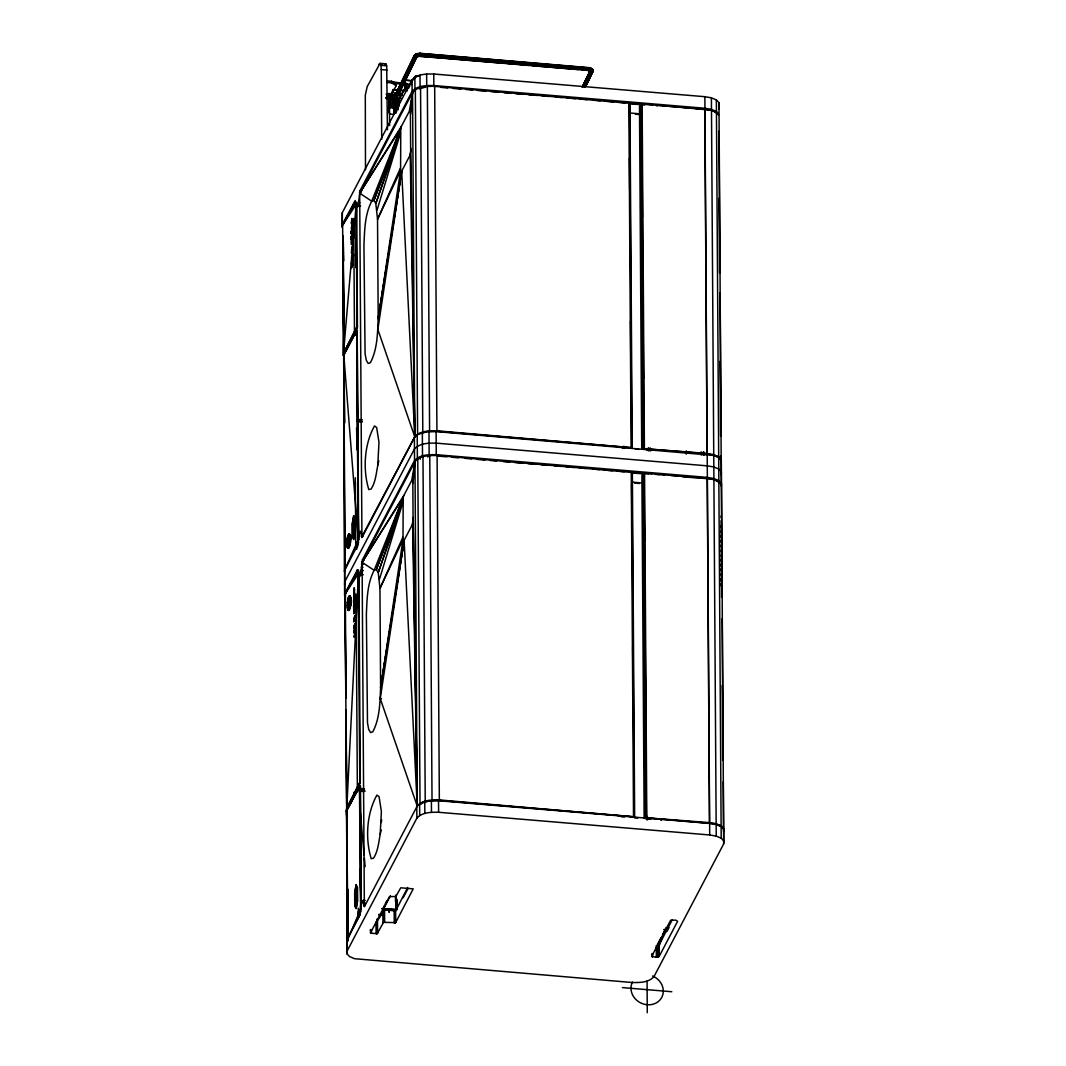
<?xml version="1.0" encoding="UTF-8"?>
<svg xmlns="http://www.w3.org/2000/svg" width="1066" height="1066" viewBox="0 0 1066 1066"><rect width="100%" height="100%" fill="white"/><g stroke="black" fill="none" stroke-linecap="round" stroke-linejoin="round"><path stroke-width="1.5" d="M351.247 232.281L351.514 234.347A4.051 0.786 -85.2 0 0 352.073 233.307L352.713 227.644L351.22 230.509L351.247 233.827L351.22 231.655M343.892 355.484L343.145 236.252L343.798 260.81M345.357 596.84L345.371 593.775L355.698 574.108M346.89 813.305L346.903 810.24L357.23 790.572M347.17 863.313L347.729 941.078L346.437 810.626L359.802 786.095L360.654 911.217L359.269 916.16L347.076 939.413L346.956 942.344L347.023 953.897L349.648 956.615L354.592 958.694L632.231 982.519C639.667 982.625 648.648 982.679 653.964 976.643L723.694 843.846L723.734 829.361L720.616 825.963L715.819 823.951M355.151 625.316L354.925 624.156L354.059 628.554L355.071 623.41L354.965 626.955L355.151 624.516M394.513 112.276L394.567 95.807L395.419 94.901M352.046 226.059L352.007 223.474L351.487 228.804L352.007 223.474L352.007 227.831L352.046 225.153M354.458 595.201L354.432 592.616L353.899 597.946L354.432 592.616L354.432 596.973L354.472 594.295M354.765 624.316L354.751 626.408L354.738 624.956M356.071 594.228L357.35 788.187L358.136 788.467L357.803 784.669M358.709 615.175L358.922 575.307L360.295 782.471L357.35 788.187M344.651 570.27L344.678 596.307L344.651 570.27L357.27 545.872L358.243 539.663L356.697 330.447L343.798 355.005L344.624 571.736L344.851 541.795M351.274 238.891L351.713 235.04L351.98 237.278C353.339 226.458 351.127 248.565 351.274 236.452L351.274 238.038M353.685 608.033L354.125 604.182L354.392 606.421C355.751 595.601 353.539 617.707 353.685 605.581L353.699 607.167M395.446 112.996L395.593 99.911L417.539 55.752M382.028 908.405L396.072 909.498L396.232 894.614M355.778 267.606L356.604 206.164L357.43 326.836L354.472 332.552L353.725 218.437M380.176 834.332L381.388 811.439L379.07 796.688L376.911 795.076C366.664 813.358 365.092 838.729 371.221 858.73L373.58 858.17C378.883 849.709 378.683 839.368 381.228 829.988M347.569 543.687L348.862 547.551L350.234 544.939L350.887 538.517L350.687 535.918L349.088 533.866L347.05 540.435L347.636 548.19L348.982 547.777L350.501 541.688M346.41 350.341L343.905 352.42L342.612 225.033L355.644 201.701L356.164 204.472L343.319 355.298L343.785 328.674M359.882 786.055L357.923 790.732L360.255 786.135L361.201 905.554L360.415 786.228L359.429 786.015L360.774 908.818L347.156 940.892L348.049 889.324M351.46 237.665L351.42 239.623L351.487 236.745M353.885 606.807L353.845 608.753L353.899 605.874M352.193 240.623L352.14 243.275L352.153 239.21L351.527 243.168L351.487 240.436C350.994 252.575 352.646 233.587 352.14 243.275L352.193 241.329M354.605 609.765L354.552 612.404L354.565 608.34L353.939 612.297L353.899 609.579C353.406 621.718 355.071 602.73 354.552 612.404L354.618 610.472M396.099 106.387L396.232 99.844L397.938 99.991L398.004 109.891M361.92 535.932L359.682 193.186L400.776 128.266L373.979 200.421L375.818 203.513L377.537 219.276L378.19 318.681C377.524 333.471 377.417 349.288 370.408 362.68L368.156 363.426L366.318 360.335L365.078 353.792L363.946 245.167C364.612 230.389 364.719 214.559 371.728 201.181L401.389 126.361L409.304 111.29L412.542 92.476C417.845 86.173 427.106 86.279 434.675 86.359L629.979 103.349M364.345 905.074L362.094 562.315L414.967 461.618L412.822 481.059L413.088 520.488L412.022 525.232L404.107 540.315L380.602 687.823L403.001 539.689L403.188 497.409L374.153 570.31C367.13 583.702 367.037 599.518 366.371 614.309L367.49 722.935L368.729 729.477L370.582 732.569L372.82 731.809C379.842 718.431 379.936 702.601 380.602 687.823L379.949 588.419L378.243 572.642L376.391 569.564L403.814 495.503L411.729 480.42L414.967 461.618C420.257 455.315 429.531 455.422 437.087 455.502L632.391 472.478M345.917 690.088L345.371 593.775L357.949 570.83L359.842 782.431L346.77 808.055L346.65 810.893L345.984 709.769M347.156 940.892L346.903 810.24L359.802 786.095L346.437 810.626L346.996 821.739M342.306 212.68L342.266 227.178L342.306 212.68L412.036 79.883C417.352 73.847 426.333 73.9 433.769 74.007L704.866 96.7L711.408 97.832L716.352 99.911L718.977 102.629L719.044 114.182L716.432 111.464L711.475 109.385L704.932 108.252L433.849 85.56C426.413 85.453 417.432 85.4 412.116 91.436L360.028 190.654L358.762 201.208L355.897 206.604L357.616 206.751L359.775 202.7M352.766 259.771C349.994 273.136 352.739 250.044 352.673 261.876C352.753 255.28 350.687 267.459 352.766 260.384M344.611 584.754L344.731 581.823L414.461 449.013C419.777 442.976 428.759 443.03 436.181 443.136L707.278 465.842L713.82 466.975L718.777 469.053L721.389 471.772L721.269 474.703M355.178 628.913C352.42 642.278 355.151 619.186 355.098 631.019C355.138 624.41 353.126 636.589 355.191 629.526M347.023 953.897L347.076 939.413M718.977 102.629L718.87 108.865M641.732 449.319L639.493 106.56L640.733 104.175L642.145 103.802L711.488 110.198L716.445 112.276L719.057 114.995L721.349 486.256M643.571 448.653L707.078 453.716L718.204 456.834L721.322 460.219L722.068 596.88M644.157 818.448L641.905 475.689L643.158 473.317L644.557 472.944L713.9 479.327L718.857 481.419L721.469 484.124L723.694 843.846M417.392 56.365L415.887 56.258L415.447 54.259L419.937 53.3L589.045 67.651L588.765 70.649L588.579 69.81L591.057 70.409L592.363 72.208L585.234 86.932M353.672 601.424L353.925 603.489A4.051 0.786 -85.2 0 0 354.485 602.45L355.138 596.787L353.632 599.638L353.672 602.97L353.645 600.784M347.569 540.302L346.836 543.94L346.916 543.154M347.09 545.286L347.636 548.19L349.715 541.795L349.088 533.866L348.515 544.1L347.396 546.218L346.983 545.246L348.569 545.379M348.982 547.777L348.076 545.859L349.168 538.85L348.462 535.772L347.902 536.185M348.289 547.498L349.661 544.886L350.687 535.918M348.609 610.458L347.423 602.343L347.463 608.939L348.609 610.458L350.901 603.782L350.088 595.881L348.729 596.534L347.356 602.517M349.395 609.872L348.489 607.94L349.501 595.961L350.874 598.972M351.127 603.902L348.689 609.592L349.968 609.126L351.127 603.902L351.087 597.999L349.994 596.747M358.229 544.38L357.163 330.487L356.324 330.353L357.31 330.58L354.378 335.137M346.064 710.023L346.77 808.055L344.904 594.162L357.443 571.203L358.469 573.601L346.77 808.055L359.842 782.431L359.668 783.483M361.294 569.87L362.906 570.483L360.041 575.88L358.309 575.747L361.187 570.35L362.44 559.783L414.527 460.565C419.844 454.529 428.825 454.582 436.26 454.689L707.358 477.395L713.9 478.527L718.857 480.606L721.469 483.324M386.052 98.099C393.061 102.296 394.047 91.13 386.465 94.008M377.058 210.055L400.176 134.116L375.818 203.513L400.336 131.105L373.979 200.421L371.728 201.181L359.682 193.186L412.542 92.476L410.41 111.917L410.663 151.359L409.597 156.102L401.682 171.173L378.19 318.681L400.589 170.547L400.776 128.266M721.189 540.142L721.202 542.288M721.242 547.125L721.229 544.979M721.269 551.961L721.256 549.803M721.296 556.798L721.282 554.64M721.336 561.635L720.869 559.344M721.362 566.459L720.896 564.18M721.402 571.296L720.936 569.004M721.429 576.146L720.962 573.854M720.883 580.93L721.669 580.024L720.989 578.678M721.322 586.127L720.856 583.835M389.356 106.413L390.076 99.311L388.61 108.732M377.764 465.189L378.976 442.297L376.658 427.546L374.499 425.934C364.239 444.216 362.68 469.6 368.809 489.587L371.155 489.028C376.471 480.566 376.258 470.226 378.816 460.845M410.597 114.289L412.542 92.476L414.794 436.9L361.934 537.597M418.178 54.006C416.953 52.101 417.339 58.15 419.644 56.285L588.925 70.489M413.008 483.418L414.967 461.618L417.219 806.029L364.359 906.74M393.954 112.316L393.7 95.74L395.406 94.101L392.541 97.366L392.608 107.893M348.809 605.341L347.223 605.208L347.783 606.128M397.938 99.991L404.853 89.371L404.96 80.057L411.529 80.616M347.609 539.263C350.807 535.852 345.291 553.294 348.129 536.758L347.023 540.262M410.41 111.917L412.542 92.476M412.822 481.059L414.967 461.618M378.19 318.681L401.682 171.173L377.844 329.461L414.794 436.9C420.097 430.597 429.358 430.704 436.927 430.784L632.231 447.76L629.939 103.029M632.365 472.171L634.656 816.902L439.339 799.926C431.783 799.846 422.509 799.727 417.219 806.029L380.256 698.603L404.107 540.315L380.602 687.823M347.556 536.784L346.943 540.435L348.529 540.569M357.27 545.872L358.243 539.663L356.844 330.54L343.425 355.764M357.443 545.206C357.083 541.555 360.561 521.607 361.694 537.131L414.381 437.46C419.698 431.424 428.679 431.477 436.114 431.583L713.74 455.422L718.697 457.501L718.857 480.606M354.991 335.19L357.163 330.487L358.709 539.702L356.857 547.031M350.248 604.942L350.221 600.291M359.868 914.348L360.535 905.607L363.346 900.25L365.185 900.464M347.743 938.013L359.815 915.014L360.774 908.818M721.176 517.73L721.162 515.864M343.319 355.298L342.972 236.186L343.905 352.42L356.963 326.796L356.164 204.472L355.138 202.074L342.612 225.033L356.164 204.472M381.228 822.592L381.708 819.781M357.483 900.557L356.204 907.859L354.885 905.5L354.805 892.922L356.071 885.633L357.403 887.978M358.016 544.646L358.589 542.114M359.815 915.014L360.654 911.217M590.791 69.117L592.749 69.317L592.896 71.768L585.754 86.479M357.043 545.779L355.778 548.99L355.311 477.715M394.567 112.463L394.5 102.549L396.166 98.152M396.179 99.498L417.059 56.165L416.873 56.831L415.607 57.391L414.114 55.925L416.406 53.966L414.301 55.259L394.14 97.113M390.649 96.1L391.795 95.114L395.033 95.394M411.663 84.48L407.132 84.094L405.946 91.569M413.981 78.618L415.687 75.979L419.151 76.259M414.554 78.671L414.94 77.352L417.419 76.219M379.483 579.198L402.602 503.259L378.243 572.642L402.748 500.247L376.391 569.564L374.153 570.31L362.094 562.315L403.814 495.503M419.618 53.953L419.937 53.3L419.644 56.285L441.084 57.87M391.409 94.421L390.995 98.512M347.343 537.89L348.315 534.439L349.675 533.786M348.076 545.859L347.503 546.285L348.982 546.405L350.101 544.233M349.302 596.467L347.862 599.958L348.729 596.534L350.088 595.881M350.674 597.24L349.568 607.367L348.049 610.272L349.315 603.649L350.914 603.782M721.109 527.777L721.096 525.631M721.149 532.614L721.122 530.468M721.176 537.451L721.162 535.305M659.294 945.449L663.998 931.937L667.183 931.244M349.008 536.718L350.261 535.159L350.634 538.996L349.048 538.863L350.501 538.117L350.314 541.861L349.035 541.568M349.408 598.799L350.074 597.306M393.62 97.939L394.567 95.807L394.82 112.383M400.403 168.175L377.537 219.276L400.589 170.547L401.056 171.639M402.828 537.317L379.949 588.419L403.001 539.689L403.481 540.782M357.776 788.001L360.295 782.471L360.135 783.523M585.807 85.373L592.869 70.423L590.857 69.756M585.847 85.173L592.869 70.423L592.896 71.768L591.63 72.328L590.138 70.862L582.289 87.052M395.579 94.541L414.834 54.819M402.015 82.655L409.144 67.944M396.619 111.424L396.232 99.844L394.18 99.818L414.874 57.151L417.752 55.712L589.072 69.983M394.913 100.057L415.607 57.391L418.205 56.338M396.872 96.673L410.423 68.717M413.994 61.362L416.846 55.472M582.489 86.386L590.324 70.209M582.303 87.412L590.151 71.222M583.209 86.266L590.351 71.555L588.632 70.396L582.009 69.823M583.755 86.799L590.897 72.088L590.298 71.036M584.501 87.052L591.63 72.328L590.551 70.849L588.765 70.649M585.94 85.826L593.082 71.116L592.749 69.317L588.885 67.798L591.39 68.397C592.27 69.636 589.884 72.195 589.525 70.01L590.098 70.396M343.905 352.42L356.963 326.796L356.804 327.848M392.914 96.859L394.114 94.528L392.541 97.366L394.14 97.486L393.487 96.54L394.7 94.181L392.914 96.859L394.14 97.486M387.424 129.799L386.691 65.799L385.852 63.827L380.082 63.347L367.224 86.546L365.305 95.087L365.491 169.814M390.529 94.807L393.341 89.464M391.249 95.087L396.166 85.72L396.152 84.107L391.635 81.243L387.025 80.856M391.222 95.207L394.913 95.62M393.7 95.74L392.448 98.112L393.767 95.074L392.541 97.366M407.132 84.094L398.524 100.497L397.351 109.438M398.471 101.07L399.723 98.698L398.911 106.573M408.385 88.585L409.89 85.693M411.409 82.815L414.434 77.045M414.181 78.857L415.687 75.979M342.386 224.233L355.191 200.541L355.897 206.604M343.065 224.646L353.392 204.978M357.736 545.912L356.564 549.283L355.778 548.99M344.811 593.376L357.603 569.684L358.309 575.747M640.133 116.594L640.066 106.6L641.319 104.228M346.397 809.227L357.323 788.4L364.519 789.013M347.143 950.965L416.873 818.155C422.189 812.119 431.17 812.172 438.606 812.279L709.703 834.971L716.232 836.104L721.189 838.196L723.814 840.901M385.386 903.702L386.811 900.97M370.515 932.803L389.49 896.666L395.872 896.453L400.736 887.805L413.222 888.844L395.646 922.623L383.507 922.357L377.257 933.616L370.875 933.27L370.488 929.512M383.48 907.233L384.666 906.686L390.409 895.746M407.692 887.432L395.566 911.07C378.55 908.525 385.972 910.924 376.058 922.223L376.138 933.776M403.188 897.759L407.812 888.951M657.442 944.423L661.093 937.494M662.546 934.709L663.998 931.937M656.336 957.241L651.686 956.349L670.661 920.211L675.817 920.145L677.616 921.29L659.134 956.482L656.336 957.241L656.256 945.689L659.068 944.929L672.153 919.998M349.088 533.866L347.929 536.065L348.582 535.732M359.682 193.186L401.389 126.361M362.094 562.315L403.188 497.409M360.255 786.135L357.456 790.572L360.415 786.228M355.604 202.114L353.645 205.205L354.432 205.498M394.5 102.549L396.232 99.844L396.299 111.397L396.232 99.844M345.251 597.04L344.904 594.162L358.469 573.601M393.487 96.54L395.406 94.101M404.987 88.904L404.96 80.057M349.581 600.944L350.901 600.198L350.714 603.956L349.448 603.662M721.189 838.196L721.122 826.643L716.165 824.551L709.623 823.418L438.526 800.726C431.104 800.619 422.109 800.566 416.793 806.602L416.873 818.155M414.114 55.925L420.111 54.139L589.218 68.49M590.004 68.584L591.39 68.397M344.904 594.162L345.917 698.163M346.437 810.626L346.983 823.512M420.51 804.47L422.549 802.805L430.078 800.713M721.309 459.406L718.697 456.701L713.74 454.609L707.198 453.476L642.998 448.599L640.733 104.175M385.532 903.488L386.145 902.302M384.24 905.407L384.666 906.686M381.841 908.752L396.739 909.738L396.965 899.517M723.734 828.548L721.109 825.83L716.152 823.752L709.61 822.619L645.41 817.742L643.158 473.317M384.719 64.68L385.852 63.827M349.595 534.652L348.902 535.172L350.168 534.706L350.474 536.878M357.896 571.243L358.776 571.749L357.443 571.203M348.982 597.813L348.302 598.279L349.888 598.412M349.888 597.306L350.581 596.8M348.369 607.886L347.809 608.313L349.954 608.02M364.705 905.82L364.106 906.26L363.666 905.221L363.346 900.25M643.731 473.371L652.219 473.85M645.983 817.782L714.233 823.672M415.447 54.259L417.939 53.513M419.391 88.824L425.414 87.159M420.137 433.662L426.16 431.996M389.183 103.122L389.903 102.962L389.383 99.591M417.552 53.633L420.057 53.553M417.979 56.205L419.804 56.138M427.666 431.57L436.674 431.264L479.807 434.875M431.583 800.659L439.085 800.406L633.164 816.663M664.131 929.472L667.089 929.645M663.945 929.818L666.903 930.005M357.47 205.685L360.508 205.885M400.763 97.939L395.806 97.606L400.776 98.045M364.692 791.385L359.948 790.732L364.799 791.025M378.95 64.187L381.841 64.44M380.082 63.347L380.935 65.319L386.691 65.799M380.935 65.319L381.268 69.583L387.025 70.063M404.8 80.243L411.383 80.789M391.315 82.055L406.239 83.295M391.089 82.215L406.013 83.468M391.475 82.428L406.399 83.681M387.038 82.468L391.648 82.855L396.166 85.72M394.86 83.534L404.8 84.374M441.044 87.399L447.693 87.958M452.637 88.371L460.952 89.064M465.895 89.477L472.571 90.037M477.488 90.45L485.843 91.156M490.733 91.556L499.115 92.262M503.991 92.675L510.721 93.235M515.691 93.661L523.992 94.354M528.843 94.754L537.264 95.46M542.088 95.86L548.87 96.433M555.346 96.966L562.142 97.552M566.939 97.939L575.413 98.658M580.184 99.058L587.02 99.631M593.442 100.164L600.291 100.75M605.261 101.163L613.563 101.856M618.293 102.243L625.169 102.829M629.793 103.269L653.032 104.988M656.27 105.254L665.984 106.067M669.221 106.334L678.922 107.146M682.16 107.413L691.874 108.212M695.112 108.492C702.894 109.638 712.914 108.279 718.471 115.035M629.793 103.802L644.557 105.041M393.234 89.584L404.84 90.543M393.048 89.93L403.001 90.77M391.862 92.649L401.815 93.488M629.286 112.943L640.573 113.889M398.724 94.381L402.042 94.661M635.363 114.195L640.2 114.608M386.252 94.168L391.182 94.581M398.737 95.167L402.055 95.447M386.625 94.394L391.568 94.807M386.691 95.22L391.635 95.634M386.638 96.273L391.582 96.686M386.492 97.259L391.422 97.672M385.892 97.712L390.822 98.125M386.265 97.925L391.209 98.338M386.558 98.925L389.436 99.165L389.596 125.535M389.117 107.346L393.607 107.719L394.127 114.355L389.516 113.969L389.223 110.304M360.028 190.654L361.747 190.787M359.429 192.466L361.161 192.613M355.831 206.258L357.616 206.751M357.47 419.404L362.027 419.791M357.337 419.644L361.907 420.031M357.59 421.27L362.16 421.656M357.47 421.51L362.04 421.896M483.058 435.155L631.365 447.68M622.211 447.933L625.489 448.213M635.336 449.039L638.614 449.306M646.809 449.999L651.726 450.412M655.457 474.13L665.157 474.93M668.395 475.196L678.109 476.009M681.347 476.275C693.926 479.447 710.742 474.277 720.896 484.177M438.499 456.128L446.787 456.821M451.744 457.234L458.393 457.794M465.003 458.34L471.665 458.9M476.595 459.313L484.937 460.019M489.84 460.419L496.556 460.992M503.099 461.538L509.815 462.098M514.691 462.497L523.086 463.217M527.937 463.617L536.225 464.31M541.195 464.723L547.964 465.296M554.453 465.829L561.236 466.415M566.046 466.801L574.321 467.494M579.291 467.907L586.113 468.494M592.549 469.027L599.385 469.6M604.142 469.999L612.43 470.692M617.387 471.105L624.276 471.692M630.566 472.265L648.608 473.77M655.164 474.33L659.254 474.77M632.205 472.944L643.691 473.904M631.698 482.085L642.998 483.031M634.55 483.071L639.4 483.471M361.068 533.839L362.8 533.986L362.973 536.225L361.241 536.091M349.168 538.85L350.647 538.983M348.262 542.727L349.848 542.861M350.101 544.26L348.635 544.14L349.755 545.406M347.956 545.805L349.541 545.979M720.869 578.771L721.669 578.945M362.44 559.783L364.172 559.93M361.427 564.3L363.16 564.434M361.281 567.152L363.013 567.299M361.187 570.35L362.906 570.483M357.003 570.137L358.736 570.27M360.002 574.441L363.319 574.747M358.243 575.4L360.041 575.88M351.087 597.999L351.3 600.598M351.047 601.064L349.448 600.957L349.288 598.839M380.256 698.603L381.495 698.71M360.015 790.412L364.572 790.799M359.882 790.652L364.452 791.025M360.281 790.825L363.333 791.079M359.855 791.225L363.053 791.492M621.345 816.796L624.623 817.076M634.47 817.902L637.748 818.168M645.943 818.861L650.873 819.274M665.93 927.567L669.235 927.846M363.479 902.969L365.212 903.115M664.931 929.472L668.235 929.739M363.666 905.221L365.385 905.367M378.843 914.468L381.841 914.708M378.657 914.815L381.655 915.068M622.437 987.596L671.82 991.74M419.777 53.447L589.165 67.904M426.253 54.513L431.224 54.939M437.86 55.499L442.83 55.925M451.118 56.631L456.088 57.058M462.724 57.617L467.694 58.03M475.982 58.737L480.966 59.163M489.254 59.869L494.224 60.282M500.86 60.855L505.83 61.268M512.466 61.841L519.089 62.401M525.725 62.961L530.695 63.387M538.983 64.093L543.966 64.506M552.255 65.213L555.573 65.492M563.861 66.199L568.831 66.625M575.467 67.185L582.089 67.744M444.389 58.15L465.949 59.976M469.267 60.256L504.085 63.214M507.403 63.494L515.691 64.2M519.009 64.48L528.949 65.319M532.267 65.599L578.691 69.543M364.279 788.853L358.363 788.427M359.522 788.414L364.212 788.987M656.03 105.454L657.336 105.947M660.707 820.087L661.52 820.26M350.168 607.487L349.048 606.221M588.725 68.304L592.949 69.956M348.196 548.364L347.063 546.845L346.81 543.127M348.022 609.086L347.223 605.208M415.567 54.699L416.3 54.939M354.472 332.552L355.258 332.832L357.43 326.836L357.257 327.888M356.737 574.614L356.564 574.374M355.138 202.074L356.017 202.58M590.511 68.157L591.59 69.636M590.044 70.916L591.537 71.515L592.776 70.662L589.192 69.25L417.579 54.979L414.328 56.605L393.634 99.285L394.18 99.818M352.126 235.639L352.06 234.333L352.166 238.104L352.153 236.465M354.538 604.782L354.472 603.476L354.578 607.234L354.565 605.608M354.978 518.902L353.645 516.557L352.38 523.859L352.473 536.438L353.792 538.783M721.189 520.701L721.629 597.32M348.342 546.338L348.862 547.551M347.383 607.327L347.916 608.366M592.216 68.904L592.336 69.876M359.842 807.069L364.106 855.039M364.412 858.357L365.145 866.618M357.323 788.4L357.576 791.585M347.383 544.046L347.609 547.005M401.682 171.173L414.794 436.9L410.823 148.347M404.107 540.315L417.219 806.029L413.235 517.49M359.975 869.43L361.134 905.567L360.121 868.923M397.565 104.228L397.658 108.945M356.59 428.172L357.003 449.812M357.63 483.111L358.709 539.702M343.958 372.834L343.798 355.005L358.243 539.663L345.197 568.858L343.692 357.856L344.624 571.736M344.078 379.496L344.864 422.789M410.223 154.197L414.794 436.9M412.635 523.326L417.219 806.029L413.088 520.488M395.806 113.103L395.593 99.911L395.646 113.129M353.925 233.281L353.979 238.224M355.324 331.446L355.338 334.764M343.012 236.199L343.785 340.574M346.783 813.505L346.983 840.061M719.017 131.238L719.95 272.669M720.083 292.63L721.016 435.728M721.149 455.688L721.189 462.351M722.215 618.507L723.134 759.938M723.281 781.565L723.601 831.48M719.017 198.236L719.51 273.109M720.083 361.294L720.576 436.167M720.576 457.301L720.603 460.632M722.215 685.505L722.708 760.378M716.352 99.911L716.432 111.464M716.445 112.276L718.697 456.701M718.857 481.419L721.109 825.83M711.408 97.832L711.475 109.385M711.488 110.198L713.74 454.609M713.74 455.422L713.9 478.527M713.9 479.327L716.152 823.752M716.165 824.551L716.232 836.104M704.866 96.7L704.932 108.252M704.946 109.052L707.198 453.476M707.198 454.289L707.358 477.395M707.358 478.194L709.61 822.619M709.623 823.418L709.703 834.971M704.813 109.292L707.078 453.716M707.238 478.434L709.49 822.859M703.906 452.011L703.933 455.275M703.333 451.957L703.347 455.222M701.175 451.771L701.188 455.049M686.237 450.825L686.251 454.156M659.068 944.929L659.134 956.482M658.508 945.369L658.575 956.922M657.482 945.649L657.549 957.201M650.1 447.773L650.113 451.091M652.565 953.617L652.592 956.922M652.032 953.51L652.046 956.815M648.368 447.64L648.381 450.945M647.355 816.436L647.382 819.754M642.145 103.802L644.397 448.226M644.557 472.944L646.809 819.834M641.825 122.35L642.452 217.184M642.891 285.408L643.504 378.59M644.13 473.184L644.57 541.408M645.037 611.284L645.636 704.466M646.089 772.677L646.382 817.609M641.532 103.815L643.784 448.24M643.944 472.958L646.196 817.369M647.075 980.947L647.275 1012.7M641.012 103.948L643.278 448.373M643.438 473.091L645.69 817.515M640.706 204.779L641.199 279.652M641.772 367.837L642.265 442.71M642.838 530.655L643.331 605.528M643.904 692.047L644.397 768.586M629.526 102.762L631.778 447.187M631.938 471.905L634.203 816.329M629.473 158.168L629.673 189.788M630.539 321.226L630.739 352.846M631.605 484.044L631.805 513.999M632.671 647.115L632.871 677.057M633.737 810.173L633.777 816.822M628.847 102.629L631.099 447.04M631.259 471.758L633.51 816.183M623.85 446.134L623.863 446.934M434.675 86.359L436.927 430.784M437.087 455.502L439.339 799.926M433.769 74.007L433.849 85.56M436.114 431.583L436.26 454.689M438.526 800.726L438.606 812.279M427.346 86.359L429.598 430.784M429.758 455.502L432.023 799.926M426.64 73.994L426.72 85.547M428.985 431.57L429.132 454.676M431.397 800.713L431.477 812.265M427.826 456.288L427.839 457.101M420.55 87.519L422.802 431.943M422.975 456.661L425.227 801.086M420.004 75.1L420.084 86.652M422.349 432.689L422.496 455.795M424.761 801.832L424.841 813.385M420.297 458.38L420.297 459.193M415.354 89.677L417.605 434.089M417.765 458.806L420.017 803.231M414.874 77.165L414.954 88.718M417.219 434.755L417.366 457.86M419.631 803.897L419.711 815.45M412.036 79.883L412.116 91.436M414.381 437.46L414.527 460.565M391.635 81.243L391.648 82.855M396.672 899.757L396.739 909.738M390.662 97.766L390.729 107.746M395.992 896.186L396.072 909.498M390.542 97.992L390.609 107.986M390.209 103.255L390.236 107.773M395.473 896.599L395.499 901.583M395.566 911.07L395.646 922.623M395.286 911.297L395.366 922.85M394.78 911.43L394.86 922.983M389.17 100.83L389.25 112.876M394.167 911.457L394.247 923.009M389.29 908.685L389.303 912.016M389.103 909.045L389.117 912.376M381.268 69.583L381.721 139.26M384.546 910.644L384.626 922.197M383.933 910.657L384.013 922.21M383.427 910.804L383.507 922.357M383.147 911.03L383.227 922.583M377.471 918.972L377.537 933.403M377.284 918.825L377.257 933.616M376.671 922.21L376.751 933.763M371.394 930.085L371.408 933.376M370.848 929.965L370.875 933.27M370.515 929.752L370.542 933.056M355.364 331.273L355.391 334.591M355.245 331.593L355.271 334.911M353.832 792.331L353.859 797.301M347.236 863.233L347.729 941.078M343.132 236.239L343.785 338.921M358.283 908.219L358.309 918.146L358.309 911.537M652.552 975.976A16.536 14.724 27.7 0 1 662.186 996.483A16.536 14.724 27.7 0 1 640.813 1002.973A16.536 14.724 27.7 0 1 632.444 982.066M407.345 90.863A4.717 4.197 27.7 0 1 409.251 85.986M354.099 527.004L353.299 529.802L353.912 523.579L353.192 526.058L354.099 527.004M356.51 896.066L355.711 898.878L356.337 892.655L355.618 895.134L356.51 896.066M351.567 249.684L351.66 250.83L352.446 249.497L352.446 250.737L351.367 252.802L352.42 246.486L351.567 249.684M353.992 618.813L354.072 619.972L354.858 618.64L354.871 619.879L353.779 621.944L354.845 615.628L353.992 618.813M354.139 533L353.339 535.758L354.139 533M356.55 902.076L355.764 904.834L356.55 902.076M352.02 219.996L351.94 222.661L351.887 218.463L351.354 223.514L352.02 219.996M354.445 589.138L354.352 591.803L354.312 587.593L353.779 592.656L354.445 589.138M354.632 625.809L354.592 627.461L354.578 624.623C354.791 630.139 353.272 625.182 354.632 625.809M354.378 520.648L353.206 524.339L354.365 519.462L354.378 520.648M356.79 889.724L355.618 893.415L356.777 888.538L356.79 889.724M354.125 530.415L353.259 533.253L354.432 528.523L354.125 530.415M356.537 899.491L355.684 902.329L356.844 897.585L356.537 899.491M354.218 520.514L353.925 521.927L354.218 520.514M356.63 889.59L356.35 890.989L356.63 889.59M352.1 230.709L351.514 232.961L352.1 230.709M354.525 599.852L353.939 602.103L354.525 599.852M347.783 602.77C347.969 612.204 349.901 594.761 347.783 602.77M353.645 515.731L352.246 523.806L352.34 536.998L353.792 539.609L355.218 531.521L355.125 518.329L353.645 515.731M356.071 884.793L354.658 892.882L354.751 906.073L356.217 908.672L357.63 900.583L357.536 887.405L356.071 884.793M353.939 524.659L353.406 526.058L353.939 524.659M356.35 893.721L355.831 895.12L356.35 893.721M353.539 534.053L353.579 535.692L353.539 534.053M353.992 533.813L353.805 534.492L353.992 533.813M355.951 903.115L355.991 904.754L355.951 903.115M356.404 902.889L356.231 903.568L356.404 902.889M352.966 264.648L351.46 267.979L352.58 263.688L352.966 264.648M355.378 633.79L353.885 637.108L354.991 632.831L355.378 633.79M352.859 253.508L352.566 256.533A11.899 2.319 -85.2 0 0 352.086 256.426C349.755 258.918 355.911 256.639 352.859 253.508"/></g></svg>
